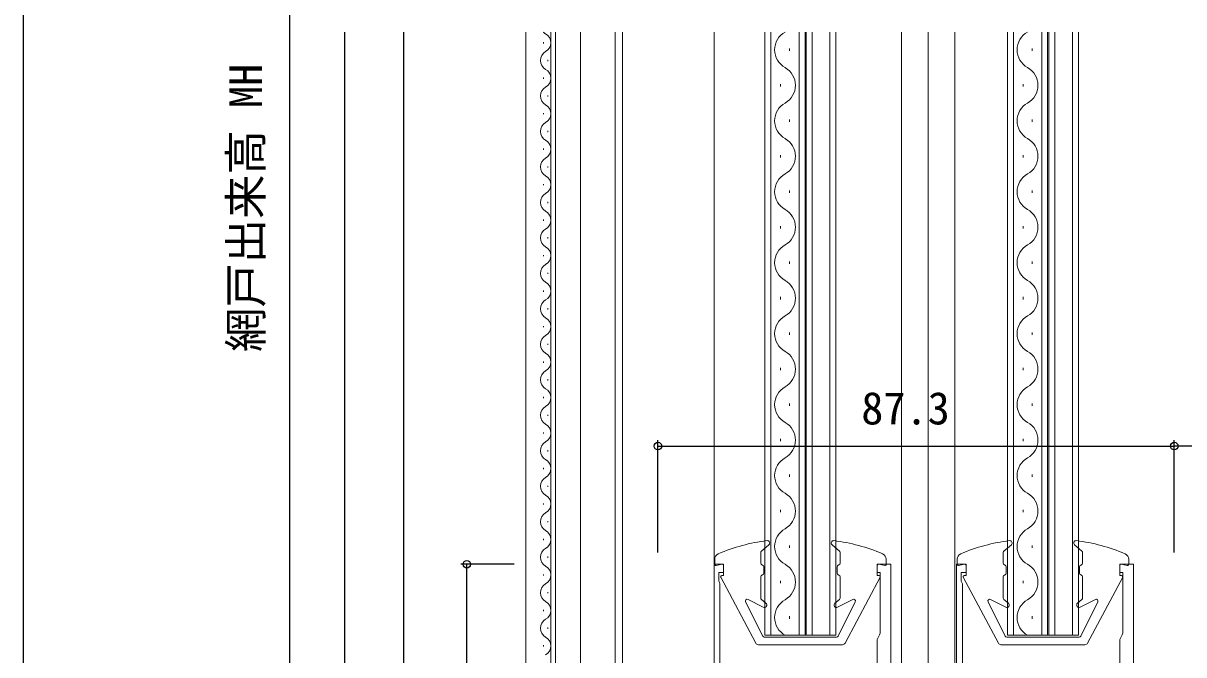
# Model space of a CAD drawing. Units: millimetres, scale not verified. Extents: x -437 to 438, y -331 to 329.
# Drawn here: x -436.8 to -240.6, y -129.6 to -22.8 of the extents above; entities that cross this region are included whole.
import ezdxf
from ezdxf.enums import TextEntityAlignment as Align

# ---------------------------------------------------------------- set-up
doc = ezdxf.new("R2010")
doc.units = ezdxf.units.MM
doc.header["$LTSCALE"] = 2
for name, color, linetype, lineweight in [('0-2_YKK_11', 7, 'Continuous', 18), ('0-4_YKK_12', 2, 'Continuous', 18), ('0-5_YKK_13', 4, 'Continuous', 18)]:
    doc.layers.add(name, color=color, linetype=linetype, lineweight=lineweight)
for name, color, linetype in [('0-7_YKK_D', 6, 'Continuous'), ('0-8_YKK_ZWAK', 7, 'Continuous'), ('0-9_YSS_K', 3, 'Continuous')]:
    doc.layers.add(name, color=color, linetype=linetype)
doc.styles.add('ＭＳ ゴシック', font='')
doc.styles.get('ＭＳ ゴシック').set_extended_font_data('MS Gothic')

msp = doc.modelspace()

# ---------------------------------------------------------------- linework, layer by layer
at = {"layer": '0-2_YKK_11'}
for points in [[(-319, -131.527), (-319, -117.6), (-319.1, -117.376), (-319.2, -117.153), (-319.2, -115.7), (-318.4, -115.7), (-318.4, -114.3), (-320, -114.3), (-320, -131.8)], [(-292.4, -115.7), (-292.4, -114.3), (-290.1, -114.3)], [(-292.4, -131.5), (-292.4, -127), (-292.015, -126.212), (-291.9, -125.975), (-291.9, -115.7), (-292.4, -115.7)], [(-290.1, -114.3), (-290.1, -188.3)], [(-278, -131.527), (-278, -117.6), (-278.1, -117.376), (-278.2, -117.153), (-278.2, -115.7), (-277.4, -115.7), (-277.4, -114.3), (-279, -114.3), (-279, -131.8)], [(-251.4, -115.7), (-251.4, -114.3), (-249.1, -114.3)], [(-251.4, -131.5), (-251.4, -127), (-251.015, -126.212), (-250.9, -125.975), (-250.9, -115.7), (-251.4, -115.7)], [(-249.1, -114.3), (-249.1, -188.3)]]:
    msp.add_lwpolyline(points, dxfattribs=at)
at = {"layer": '0-4_YKK_12'}
for p, q in [((-351.8, -200.8), (-351.8, -24.3)), ((-347.6, -164.608), (-347.6, -24.3)), ((-346.8, -163.8), (-346.8, -24.3)), ((-342.6, -163.8), (-342.6, -24.3)), ((-336.7, -165.49), (-336.7, -24.3)), ((-335.5, -24.3), (-335.5, -158.685)), ((-320, -24.3), (-320, -187.3)), ((-311.404, -24.3), (-311.404, -126.3)), ((-310.404, -24.3), (-310.404, -126.3)), ((-305.604, -24.3), (-305.604, -126.3)), ((-304.604, -24.3), (-304.604, -126.3)), ((-304.404, -24.3), (-304.404, -126.3)), ((-303.404, -24.3), (-303.404, -126.3)), ((-300.404, -24.3), (-300.404, -126.3)), ((-299.404, -24.3), (-299.404, -126.3)), ((-288.3, -24.3), (-288.3, -140.681)), ((-283.8, -24.3), (-283.8, -187.296)), ((-279.3, -24.3), (-279.3, -187.296)), ((-270.404, -24.3), (-270.404, -126.3)), ((-269.404, -24.3), (-269.404, -126.3)), ((-264.604, -24.3), (-264.604, -126.3)), ((-263.604, -24.3), (-263.604, -126.3)), ((-263.404, -24.3), (-263.404, -126.3)), ((-262.404, -24.3), (-262.404, -126.3)), ((-259.404, -24.3), (-259.404, -126.3)), ((-258.404, -24.3), (-258.404, -126.3)), ((-348.86, -26.205), (-348.86, -26.005)), ((-307.244, -27.1), (-307.244, -27.5)), ((-266.244, -27.1), (-266.244, -27.5)), ((-348.1, -29.205), (-348.1, -29.005)), ((-348.86, -32.205), (-348.86, -32.005)), ((-308.764, -33.1), (-308.764, -33.5)), ((-267.764, -33.1), (-267.764, -33.5)), ((-348.1, -35.205), (-348.1, -35.005)), ((-348.86, -38.205), (-348.86, -38.005)), ((-307.244, -39.1), (-307.244, -39.5)), ((-266.244, -39.1), (-266.244, -39.5)), ((-348.1, -41.205), (-348.1, -41.005)), ((-348.86, -44.205), (-348.86, -44.005)), ((-308.764, -45.1), (-308.764, -45.5)), ((-267.764, -45.1), (-267.764, -45.5)), ((-348.1, -47.205), (-348.1, -47.005)), ((-348.86, -50.205), (-348.86, -50.005)), ((-307.244, -51.1), (-307.244, -51.5)), ((-266.244, -51.1), (-266.244, -51.5)), ((-348.1, -53.205), (-348.1, -53.005)), ((-348.86, -56.205), (-348.86, -56.005)), ((-308.764, -57.1), (-308.764, -57.5)), ((-267.764, -57.1), (-267.764, -57.5)), ((-348.1, -59.205), (-348.1, -59.005)), ((-348.86, -62.205), (-348.86, -62.005)), ((-307.244, -63.1), (-307.244, -63.5)), ((-266.244, -63.1), (-266.244, -63.5)), ((-348.1, -65.205), (-348.1, -65.005)), ((-348.86, -68.205), (-348.86, -68.005)), ((-308.764, -69.1), (-308.764, -69.5)), ((-267.764, -69.1), (-267.764, -69.5)), ((-348.1, -71.205), (-348.1, -71.005)), ((-348.86, -74.205), (-348.86, -74.005)), ((-307.244, -75.1), (-307.244, -75.5)), ((-266.244, -75.1), (-266.244, -75.5)), ((-348.1, -77.205), (-348.1, -77.005)), ((-348.86, -80.205), (-348.86, -80.005)), ((-308.764, -81.1), (-308.764, -81.5)), ((-267.764, -81.1), (-267.764, -81.5)), ((-348.1, -83.205), (-348.1, -83.005)), ((-348.86, -86.205), (-348.86, -86.005)), ((-307.244, -87.1), (-307.244, -87.5)), ((-266.244, -87.1), (-266.244, -87.5)), ((-348.1, -89.205), (-348.1, -89.005)), ((-348.86, -92.205), (-348.86, -92.005)), ((-308.764, -93.1), (-308.764, -93.5)), ((-267.764, -93.1), (-267.764, -93.5)), ((-348.1, -95.205), (-348.1, -95.005)), ((-348.86, -98.205), (-348.86, -98.005)), ((-307.244, -99.1), (-307.244, -99.5)), ((-266.244, -99.1), (-266.244, -99.5)), ((-348.1, -101.205), (-348.1, -101.005)), ((-348.86, -104.205), (-348.86, -104.005)), ((-308.764, -105.1), (-308.764, -105.5)), ((-267.764, -105.1), (-267.764, -105.5)), ((-348.1, -107.205), (-348.1, -107.005)), ((-348.86, -110.205), (-348.86, -110.005)), ((-307.244, -111.1), (-307.244, -111.5)), ((-266.244, -111.1), (-266.244, -111.5)), ((-348.1, -113.205), (-348.1, -113.005)), ((-348.86, -116.205), (-348.86, -116.005)), ((-308.764, -117.1), (-308.764, -117.5)), ((-267.764, -117.1), (-267.764, -117.5)), ((-348.1, -119.205), (-348.1, -119.005)), ((-348.86, -122.205), (-348.86, -122.005)), ((-307.244, -123.1), (-307.244, -123.5)), ((-266.244, -123.1), (-266.244, -123.5)), ((-348.1, -125.205), (-348.1, -125.005)), ((-304.604, -126.3), (-311.404, -126.3)), ((-304.604, -126.3), (-304.404, -126.3)), ((-299.404, -126.3), (-304.404, -126.3)), ((-263.604, -126.3), (-270.404, -126.3)), ((-263.604, -126.3), (-263.404, -126.3)), ((-258.404, -126.3), (-263.404, -126.3)), ((-348.86, -128.205), (-348.86, -128.005))]:
    msp.add_line(p, q, dxfattribs=at)
for centre, radius, start, end in [((-347.641, -23.105), 1.718, 224.08036, 240.79746), ((-349.318, -26.105), 1.718, 299.20255, 60.79746), ((-306.327, -27.3), 3.437, 119.20403, 240.79746), ((-265.327, -27.3), 3.437, 119.20403, 240.79746), ((-347.641, -29.105), 1.718, 119.20255, 240.79746), ((-349.318, -32.105), 1.718, 299.20255, 60.79746), ((-309.681, -33.3), 3.437, 299.20254, 60.79746), ((-268.681, -33.3), 3.437, 299.20254, 60.79746), ((-347.641, -35.105), 1.718, 119.20255, 240.79746), ((-349.318, -38.105), 1.718, 299.20255, 60.79746), ((-306.327, -39.3), 3.437, 119.20254, 240.79746), ((-265.327, -39.3), 3.437, 119.20254, 240.79746), ((-347.641, -41.105), 1.718, 119.20255, 240.79746), ((-349.318, -44.105), 1.718, 299.20255, 60.79746), ((-309.681, -45.3), 3.437, 299.20254, 60.79746), ((-268.681, -45.3), 3.437, 299.20254, 60.79746), ((-347.641, -47.105), 1.718, 119.20255, 240.79746), ((-349.318, -50.105), 1.718, 299.20255, 60.79746), ((-306.327, -51.3), 3.437, 119.20254, 240.79746), ((-265.327, -51.3), 3.437, 119.20254, 240.79746), ((-347.641, -53.105), 1.718, 119.20255, 240.79746), ((-349.318, -56.105), 1.718, 299.20255, 60.79746), ((-309.681, -57.3), 3.437, 299.20254, 60.79746), ((-268.681, -57.3), 3.437, 299.20254, 60.79746), ((-347.641, -59.105), 1.718, 119.20255, 240.79746), ((-349.318, -62.105), 1.718, 299.20255, 60.79746), ((-306.327, -63.3), 3.437, 119.20254, 240.79746), ((-265.327, -63.3), 3.437, 119.20254, 240.79746), ((-347.641, -65.105), 1.718, 119.20255, 240.79746), ((-349.318, -68.105), 1.718, 299.20255, 60.79746), ((-309.681, -69.3), 3.437, 299.20254, 60.79746), ((-268.681, -69.3), 3.437, 299.20254, 60.79746), ((-347.641, -71.105), 1.718, 119.20255, 240.79746), ((-306.327, -75.3), 3.437, 119.20254, 240.79746), ((-265.327, -75.3), 3.437, 119.20254, 240.79746), ((-349.318, -74.105), 1.718, 299.20255, 60.79746), ((-347.641, -77.105), 1.718, 119.20255, 240.79746), ((-309.681, -81.3), 3.437, 299.20254, 60.79746), ((-268.681, -81.3), 3.437, 299.20254, 60.79746), ((-349.318, -80.105), 1.718, 299.20255, 60.79746), ((-347.641, -83.105), 1.718, 119.20255, 240.79746), ((-306.327, -87.3), 3.437, 119.20254, 240.79746), ((-265.327, -87.3), 3.437, 119.20254, 240.79746), ((-349.318, -86.105), 1.718, 299.20255, 60.79746), ((-347.641, -89.105), 1.718, 119.20255, 240.79746), ((-349.318, -92.105), 1.718, 299.20255, 60.79746), ((-309.681, -93.3), 3.437, 299.20254, 60.79746), ((-268.681, -93.3), 3.437, 299.20254, 60.79746), ((-347.641, -95.105), 1.718, 119.20255, 240.79746), ((-349.318, -98.105), 1.718, 299.20255, 60.79746), ((-306.327, -99.3), 3.437, 119.20254, 240.79746), ((-265.327, -99.3), 3.437, 119.20254, 240.79746), ((-347.641, -101.105), 1.718, 119.20255, 240.79746), ((-349.318, -104.105), 1.718, 299.20255, 60.79746), ((-309.681, -105.3), 3.437, 299.20254, 60.79746), ((-268.681, -105.3), 3.437, 299.20254, 60.79746), ((-347.641, -107.105), 1.718, 119.20255, 240.79746), ((-349.318, -110.105), 1.718, 299.20255, 60.79746), ((-306.327, -111.3), 3.437, 119.20254, 240.79746), ((-265.327, -111.3), 3.437, 119.20254, 240.79746), ((-347.641, -113.105), 1.718, 119.20255, 240.79746), ((-349.318, -116.105), 1.718, 299.20255, 60.79746), ((-309.681, -117.3), 3.437, 299.20254, 60.79746), ((-268.681, -117.3), 3.437, 299.20254, 60.79746), ((-347.641, -119.105), 1.718, 119.20255, 240.79746), ((-349.318, -122.105), 1.718, 299.20255, 60.79746), ((-306.327, -123.3), 3.437, 119.20254, 240.79746), ((-265.327, -123.3), 3.437, 119.20254, 240.79746), ((-347.641, -125.105), 1.718, 119.20255, 240.79746), ((-349.318, -128.105), 1.718, 299.20255, 60.79746)]:
    msp.add_arc(centre, radius, start, end, dxfattribs=at)
at = {"layer": '0-5_YKK_13'}
for p, q in [((-310.743, -111.006), (-311.993, -112.055)), ((-300.057, -111.006), (-298.807, -112.055)), ((-269.743, -111.006), (-270.993, -112.055)), ((-259.057, -111.006), (-257.807, -112.055)), ((-319.9, -113.45), (-319.9, -114.3)), ((-312.1, -112.285), (-312.1, -114.097)), ((-298.7, -112.285), (-298.7, -114.097)), ((-290.9, -113.45), (-290.9, -114.3)), ((-278.9, -113.45), (-278.9, -114.3)), ((-271.1, -112.285), (-271.1, -114.097)), ((-257.7, -112.285), (-257.7, -114.097)), ((-249.9, -113.45), (-249.9, -114.3)), ((-319.663, -114.497), (-318.637, -114.303)), ((-318.4, -114.5), (-318.4, -116.2)), ((-311.911, -114.375), (-311.788, -114.425)), ((-311.6, -115.797), (-311.6, -114.703)), ((-299.2, -115.797), (-299.2, -114.703)), ((-298.888, -114.375), (-299.011, -114.425)), ((-292.4, -114.5), (-292.4, -116.2)), ((-291.137, -114.497), (-292.163, -114.303)), ((-278.663, -114.497), (-277.637, -114.303)), ((-277.4, -114.5), (-277.4, -116.2)), ((-270.911, -114.375), (-270.788, -114.425)), ((-270.6, -115.797), (-270.6, -114.703)), ((-258.2, -115.797), (-258.2, -114.703)), ((-257.888, -114.375), (-258.011, -114.425)), ((-251.4, -114.5), (-251.4, -116.2)), ((-250.137, -114.497), (-251.163, -114.303)), ((-318.876, -116.494), (-312.941, -127.635)), ((-318.7, -116.2), (-318.4, -116.2)), ((-312.1, -116.403), (-312.1, -120.035)), ((-311.911, -116.125), (-311.788, -116.075)), ((-298.888, -116.125), (-299.011, -116.075)), ((-298.7, -116.403), (-298.7, -120.035)), ((-291.923, -116.494), (-297.859, -127.635)), ((-292.1, -116.2), (-292.4, -116.2)), ((-277.876, -116.494), (-271.941, -127.635)), ((-277.7, -116.2), (-277.4, -116.2)), ((-271.1, -116.403), (-271.1, -120.035)), ((-270.911, -116.125), (-270.788, -116.075)), ((-257.888, -116.125), (-258.011, -116.075)), ((-257.7, -116.403), (-257.7, -120.035)), ((-250.923, -116.494), (-256.859, -127.635)), ((-251.1, -116.2), (-251.4, -116.2)), ((-314.668, -120.634), (-311.783, -126.434)), ((-314.263, -120.233), (-311.682, -121.556)), ((-311.243, -120.894), (-311.993, -120.264)), ((-299.557, -120.894), (-298.807, -120.264)), ((-296.537, -120.233), (-299.117, -121.556)), ((-296.131, -120.634), (-299.017, -126.434)), ((-273.668, -120.634), (-270.783, -126.434)), ((-273.263, -120.233), (-270.682, -121.556)), ((-270.243, -120.894), (-270.993, -120.264)), ((-258.557, -120.894), (-257.807, -120.264)), ((-255.537, -120.233), (-258.117, -121.556)), ((-255.131, -120.634), (-258.017, -126.434)), ((-299.286, -126.6), (-311.514, -126.6)), ((-258.286, -126.6), (-270.514, -126.6)), ((-312.5, -127.9), (-298.3, -127.9)), ((-271.5, -127.9), (-257.3, -127.9))]:
    msp.add_line(p, q, dxfattribs=at)
for centre, radius, start, end in [((-307.425, -140.083), 30, 96.93648, 113.30842), ((-311, -110.7), 0.4, 310, 96.93648), ((-299.8, -110.7), 0.4, 83.06352, 230), ((-303.375, -140.083), 30, 66.69158, 83.06352), ((-266.425, -140.083), 30, 96.93648, 113.30842), ((-270, -110.7), 0.4, 310, 96.93648), ((-258.8, -110.7), 0.4, 83.06352, 230), ((-262.375, -140.083), 30, 66.69158, 83.06352), ((-318.9, -113.45), 1, 113.30842, 180), ((-311.8, -112.285), 0.3, 130, 180), ((-299, -112.285), 0.3, 0, 50), ((-291.9, -113.45), 1, 0, 66.69158), ((-277.9, -113.45), 1, 113.30842, 180), ((-270.8, -112.285), 0.3, 130, 180), ((-258, -112.285), 0.3, 0, 50), ((-250.9, -113.45), 1, 0, 66.69158), ((-319.7, -114.3), 0.2, 180, 280.65851), ((-318.6, -114.5), 0.2, 0, 100.65851), ((-311.8, -114.097), 0.3, 180, 248.19755), ((-311.9, -114.703), 0.3, 0, 68.19755), ((-298.9, -114.703), 0.3, 111.80245, 180), ((-299, -114.097), 0.3, 291.80245, 0), ((-292.2, -114.5), 0.2, 79.34149, 180), ((-291.1, -114.3), 0.2, 259.34149, 0), ((-278.7, -114.3), 0.2, 180, 280.65851), ((-277.6, -114.5), 0.2, 0, 100.65851), ((-270.8, -114.097), 0.3, 180, 248.19755), ((-270.9, -114.703), 0.3, 0, 68.19755), ((-257.9, -114.703), 0.3, 111.80245, 180), ((-258, -114.097), 0.3, 291.80245, 0), ((-251.2, -114.5), 0.2, 79.34149, 180), ((-250.1, -114.3), 0.2, 259.34149, 0), ((-318.7, -116.4), 0.2, 90, 208.04641), ((-311.8, -116.403), 0.3, 111.80245, 180), ((-311.9, -115.797), 0.3, 291.80245, 0), ((-298.9, -115.797), 0.3, 180, 248.19755), ((-299, -116.403), 0.3, 0, 68.19755), ((-292.1, -116.4), 0.2, 331.95359, 90), ((-277.7, -116.4), 0.2, 90, 208.04641), ((-270.8, -116.403), 0.3, 111.80245, 180), ((-270.9, -115.797), 0.3, 291.80245, 0), ((-257.9, -115.797), 0.3, 180, 248.19755), ((-258, -116.403), 0.3, 0, 68.19755), ((-251.1, -116.4), 0.2, 331.95359, 90), ((-314.4, -120.5), 0.3, 62.85889, 206.45265), ((-311.8, -120.035), 0.3, 180, 230), ((-311.5, -121.2), 0.4, 242.85889, 50), ((-299.3, -121.2), 0.4, 130, 297.14111), ((-299, -120.035), 0.3, 310, 0), ((-296.4, -120.5), 0.3, 333.54735, 117.14111), ((-273.4, -120.5), 0.3, 62.85889, 206.45265), ((-270.8, -120.035), 0.3, 180, 230), ((-270.5, -121.2), 0.4, 242.85889, 50), ((-258.3, -121.2), 0.4, 130, 297.14111), ((-258, -120.035), 0.3, 310, 0), ((-255.4, -120.5), 0.3, 333.54735, 117.14111), ((-311.514, -126.3), 0.3, 206.45265, 270), ((-299.286, -126.3), 0.3, 270, 333.54735), ((-270.514, -126.3), 0.3, 206.45265, 270), ((-258.286, -126.3), 0.3, 270, 333.54735), ((-312.5, -127.4), 0.5, 208.04641, 270), ((-298.3, -127.4), 0.5, 270, 331.95359), ((-271.5, -127.4), 0.5, 208.04641, 270), ((-257.3, -127.4), 0.5, 270, 331.95359)]:
    msp.add_arc(centre, radius, start, end, dxfattribs=at)
at = {"layer": '0-7_YKK_D'}
for p, q in [((-391.8, 117.7), (-391.8, -201.8)), ((-329.5, -112.3), (-329.5, -93.3)), ((-242.2, -112.3), (-242.2, -93.3)), ((-242.2, -112.3), (-242.2, -93.3)), ((-329.5, -94.3), (-242.2, -94.3)), ((-209.201, -94.3), (-242.2, -94.3)), ((-353.8, -114.299), (-362.798, -114.298)), ((-361.801, -188.298), (-361.798, -114.298))]:
    msp.add_line(p, q, dxfattribs=at)
for centre in [(-329.5, -94.3), (-242.2, -94.3), (-242.2, -94.3), (-361.798, -114.298)]:
    msp.add_circle(centre, 0.637, dxfattribs=at)
at = {"layer": '0-8_YKK_ZWAK'}
msp.add_line((-436.8, 293.7), (-436.8, -331.3), dxfattribs=at)
at = {"layer": '0-9_YSS_K'}
for p, q in [((-382.505, -24.301), (-382.505, -277.879)), ((-372.505, -24.301), (-372.505, -267.879))]:
    msp.add_line(p, q, dxfattribs=at)

# ---------------------------------------------------------------- texts
at = {"layer": '0-7_YKK_D', "style": 'ＭＳ ゴシック'}
msp.add_text('網戸出来高 MH', height=5.499, rotation=90, dxfattribs=at).set_placement((-394.78, -78.399), align=Align.BOTTOM_LEFT)
msp.add_text('87.3', height=5.499, dxfattribs=at).set_placement((-295.118, -92.3), align=Align.BOTTOM_LEFT)

doc.saveas('drawing.dxf')
